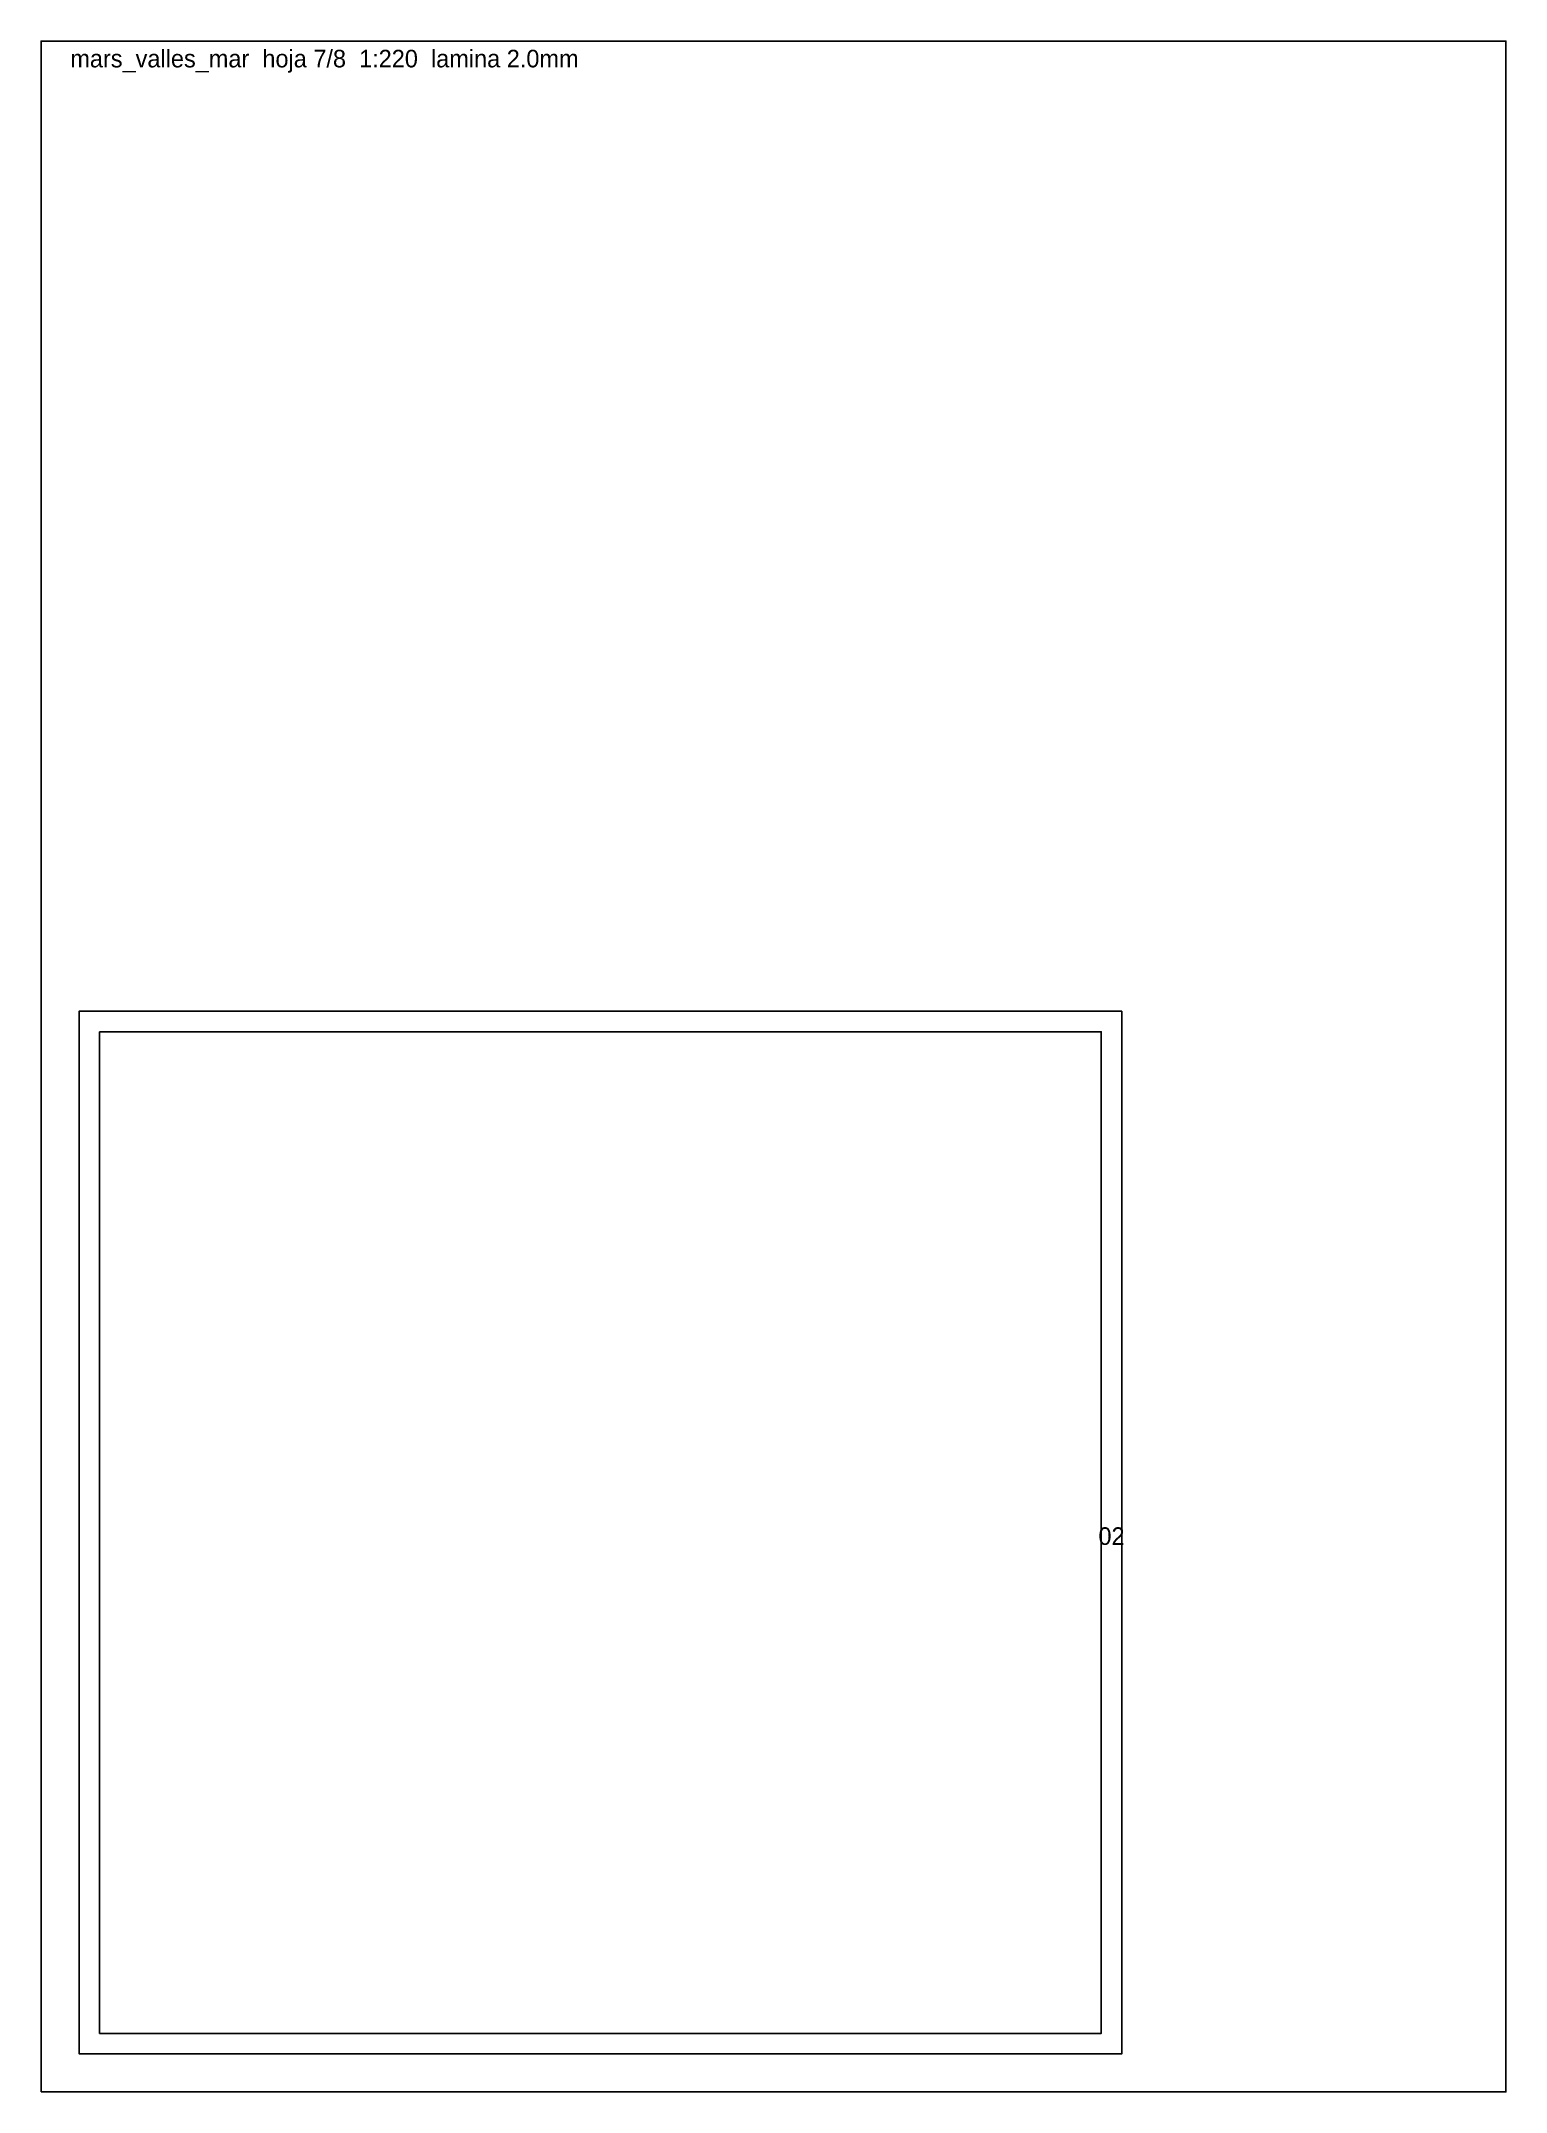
# Model space of a CAD drawing. Header units: millimetres. Extents: x 0 to 500, y 0 to 700.
import ezdxf
from ezdxf.enums import TextEntityAlignment as Align

# ---------------------------------------------------------------- set-up
doc = ezdxf.new("R2010")
doc.units = ezdxf.units.MM
for name, color, linetype in [('CORTE', 1, 'Continuous'), ('GRABADO', 5, 'Continuous'), ('HOJA', 8, 'Continuous')]:
    doc.layers.add(name, color=color, linetype=linetype)

msp = doc.modelspace()

# ---------------------------------------------------------------- linework, layer by layer
at = {"layer": 'CORTE'}
for points in [[(13, 221.63), (13, 221.94), (13, 222.53), (13, 223.34), (13, 223.92), (13, 224.3), (13, 224.66), (13, 224.75), (13, 224.78), (13, 224.83), (13, 224.98), (13, 225.18), (13, 225.4), (13, 225.71), (13, 226), (13, 226.26), (13, 226.51), (13, 282.9), (13, 284.01), (13, 284.29), (13, 285.02), (13, 286.02), (13, 287.12), (13, 287.47), (13, 288.67), (13, 288.67), (13, 288.76), (13, 289.54), (13, 289.88), (13, 290.05), (13, 290.22), (13, 290.4), (13, 290.54), (13, 290.71), (13, 291.29), (13, 291.45), (13, 291.74), (13, 291.89), (13, 292.05), (13, 292.21), (13, 292.35), (13, 292.43), (13, 292.62), (13, 292.78), (13, 293.16), (13, 293.16), (13, 293.23), (13, 293.31), (13, 293.42), (13, 293.59), (13, 294.01), (13, 294.63), (13, 294.93), (13, 295.07), (13, 295.18), (13, 295.36), (13, 296.36), (13, 296.51), (13, 296.79), (13, 296.93), (13, 297.22), (13, 297.36), (13, 359.71), (13, 359.83), (13, 359.97), (13, 360.09), (13, 360.23), (13, 360.35), (13, 360.5), (13, 360.61), (13, 361.02), (13, 361.02), (13, 361.24), (13, 361.45), (13, 361.81), (13, 362.15), (13, 362.25), (13, 362.38), (13, 362.51), (13, 362.64), (13, 362.74), (13, 362.85), (13, 362.96), (13, 363.27), (13, 363.4), (13, 363.5), (13, 363.58), (13, 363.7), (13, 363.84), (13, 363.97), (13, 364.11), (13, 364.22), (13, 364.38), (13, 364.53), (13, 364.68), (13, 364.83), (13, 364.98), (13, 365.13), (13, 365.28), (13, 365.41), (13, 365.57), (13, 365.74), (13, 365.89), (13, 366.05), (13, 366.22), (13, 366.35), (13, 366.5), (13, 366.69), (13, 366.87), (13, 367.04), (13, 367.22), (13, 367.39), (13, 367.56), (13, 367.73), (13, 367.9), (13, 368.08), (13, 368.26), (13, 368.44), (13, 368.62), (13, 368.8), (13, 368.8), (13, 368.81), (13, 368.82), (13.01, 368.82), (13.01, 368.83), (13.01, 368.84), (13.02, 368.85), (13.02, 368.85), (13.03, 368.85), (13.03, 368.86), (13.05, 368.87), (13.06, 368.87), (13.06, 368.87), (13.07, 368.87), (62.49, 368.87), (62.49, 368.87), (67.15, 368.87), (67.44, 368.87), (67.92, 368.87), (68.46, 368.87), (69, 368.87), (69.02, 368.87), (69.2, 368.87), (69.35, 368.87), (69.66, 368.87), (69.98, 368.87), (70.12, 368.87), (70.26, 368.87), (70.36, 368.87), (70.46, 368.87), (70.64, 368.87), (70.77, 368.87), (70.89, 368.87), (71, 368.87), (71.12, 368.87), (71.25, 368.87), (71.38, 368.87), (71.75, 368.87), (71.87, 368.87), (72, 368.87), (72.12, 368.87), (72.24, 368.87), (72.36, 368.87), (124.32, 368.87), (124.41, 368.87), (124.66, 368.87), (124.76, 368.87), (125.13, 368.87), (125.23, 368.87), (125.33, 368.87), (125.48, 368.87), (125.58, 368.87), (125.68, 368.87), (125.81, 368.87), (125.95, 368.87), (126.05, 368.87), (126.3, 368.87), (126.39, 368.87), (126.64, 368.87), (126.7, 368.87), (126.7, 368.87), (126.7, 368.87), (126.91, 368.87), (127.05, 368.87), (127.08, 368.87), (127.12, 368.87), (127.43, 368.87), (127.46, 368.87), (127.64, 368.87), (127.85, 368.87), (128.32, 368.87), (128.54, 368.87), (129, 368.87), (129.25, 368.87), (129.37, 368.87), (129.51, 368.87), (129.76, 368.87), (129.89, 368.87), (130.02, 368.87), (130.11, 368.87), (130.26, 368.87), (130.38, 368.87), (130.51, 368.87), (130.63, 368.87), (130.76, 368.87), (131.01, 368.87), (131.14, 368.87), (182.75, 368.87), (182.85, 368.87), (183.36, 368.87), (183.46, 368.87), (183.59, 368.87), (183.75, 368.87), (184.13, 368.87), (184.24, 368.87), (184.88, 368.87), (184.99, 368.87), (187.19, 368.87), (187.33, 368.87), (187.47, 368.87), (187.6, 368.87), (187.74, 368.87), (187.87, 368.87), (188, 368.87), (188.12, 368.87), (188.25, 368.87), (188.37, 368.87), (188.49, 368.87), (188.62, 368.87), (188.75, 368.87), (188.88, 368.87), (189, 368.87), (189.12, 368.87), (189.77, 368.87), (189.9, 368.87), (190.02, 368.87), (190.54, 368.87), (190.68, 368.87), (190.81, 368.87), (190.94, 368.87), (241.92, 368.87), (242.02, 368.87), (242.54, 368.87), (242.7, 368.87), (242.96, 368.87), (243.11, 368.87), (243.22, 368.87), (243.32, 368.87), (245.14, 368.87), (245.25, 368.87), (245.4, 368.87), (245.52, 368.87), (245.78, 368.87), (245.92, 368.87), (246.05, 368.87), (246.2, 368.87), (246.32, 368.87), (246.43, 368.87), (246.69, 368.87), (246.81, 368.87), (246.94, 368.87), (247.08, 368.87), (247.35, 368.87), (247.47, 368.87), (247.73, 368.87), (247.85, 368.87), (248.38, 368.87), (248.5, 368.87), (248.64, 368.87), (248.91, 368.87), (249.03, 368.87), (249.16, 368.87), (249.29, 368.87), (249.56, 368.87), (249.69, 368.87), (249.82, 368.87), (250.09, 368.87), (250.22, 368.87), (301.06, 368.87), (301.16, 368.87), (301.26, 368.87), (301.4, 368.87), (301.47, 368.87), (301.55, 368.87), (301.68, 368.87), (301.79, 368.87), (301.93, 368.87), (302.1, 368.87), (302.18, 368.87), (302.32, 368.87), (302.43, 368.87), (302.59, 368.87), (302.73, 368.87), (302.84, 368.87), (303.26, 368.87), (303.42, 368.87), (303.54, 368.87), (303.65, 368.87), (303.77, 368.87), (303.89, 368.87), (304.03, 368.87), (304.15, 368.87), (304.71, 368.87), (304.83, 368.87), (305.54, 368.87), (305.65, 368.87), (306.22, 368.87), (306.35, 368.87), (306.79, 368.87), (306.92, 368.87), (307.21, 368.87), (307.34, 368.87), (307.92, 368.87), (308.07, 368.87), (308.21, 368.87), (308.35, 368.87), (308.64, 368.87), (308.78, 368.87), (308.93, 368.87), (309.07, 368.87), (309.22, 368.87), (309.36, 368.87), (359.51, 368.87), (359.62, 368.87), (359.8, 368.87), (359.87, 368.87), (359.87, 368.87), (359.99, 368.87), (360.27, 368.87), (360.51, 368.87), (360.81, 368.87), (361.2, 368.87), (361.77, 368.87), (361.77, 368.87), (361.89, 368.87), (362.18, 368.87), (362.3, 368.87), (362.48, 368.87), (362.48, 368.87), (362.59, 368.87), (362.71, 368.87), (363.05, 368.87), (363.29, 368.87), (363.55, 368.87), (363.61, 368.87), (364.06, 368.87), (364.18, 368.87), (364.35, 368.87), (364.48, 368.87), (365.52, 368.87), (365.68, 368.87), (366.13, 368.87), (366.27, 368.87), (366.43, 368.87), (366.58, 368.87), (366.88, 368.87), (367.03, 368.87), (367.12, 368.87), (367.22, 368.87), (367.37, 368.87), (367.54, 368.87), (367.72, 368.87), (367.91, 368.87), (368.05, 368.87), (368.21, 368.87), (368.5, 368.87), (368.65, 368.87), (368.8, 368.87), (368.81, 368.87), (368.81, 368.87), (368.83, 368.86), (368.84, 368.86), (368.85, 368.85), (368.86, 368.84), (368.86, 368.83), (368.87, 368.82), (368.87, 368.81), (368.87, 368.8), (368.87, 306.08), (368.87, 305.9), (368.87, 305.55), (368.87, 305.38), (368.87, 298.85), (368.87, 298.68), (368.87, 298.51), (368.87, 298.33), (368.87, 231.57), (368.87, 231.3), (368.87, 231.1), (368.87, 163.5), (368.87, 163.26), (368.87, 163.03), (368.87, 162.95), (368.87, 162.95), (368.87, 162.94), (368.87, 162.37), (368.87, 161.95), (368.87, 161.8), (368.87, 161.61), (368.87, 161.48), (368.87, 161.31), (368.87, 161.14), (368.87, 160.94), (368.87, 160.94), (368.87, 160.94), (368.87, 160.4), (368.87, 160.24), (368.87, 160.07), (368.87, 159.91), (368.87, 159.75), (368.87, 159.59), (368.87, 159.43), (368.87, 159.27), (368.87, 159.11), (368.87, 158.95), (368.87, 158.79), (368.87, 158.72), (368.87, 158.5), (368.87, 158.35), (368.87, 158.2), (368.87, 158.06), (368.87, 157.9), (368.87, 157.75), (368.87, 157.59), (368.87, 157.45), (368.87, 157.32), (368.87, 157.17), (368.87, 157.03), (368.87, 156.87), (368.87, 156.72), (368.87, 156.59), (368.87, 156.47), (368.87, 156.34), (368.87, 156.21), (368.87, 156.07), (368.87, 155.64), (368.87, 155.5), (368.87, 97.22), (368.87, 97.08), (368.87, 96.71), (368.87, 96.56), (368.87, 95.81), (368.87, 95.24), (368.87, 94.79), (368.87, 94.33), (368.87, 93.89), (368.87, 92.95), (368.87, 91.37), (368.87, 90.74), (368.87, 90.09), (368.87, 89.26), (368.87, 88.86), (368.87, 88.28), (368.87, 87.62), (368.87, 87.1), (368.87, 86.65), (368.87, 86.6), (368.87, 86.6), (368.87, 86.59), (368.87, 86.59), (368.87, 86.55), (368.87, 86.55), (368.87, 86.43), (368.87, 86.21), (368.87, 85.92), (368.87, 85.56), (368.87, 85.23), (368.87, 84.87), (368.87, 84.6), (368.87, 84.4), (368.87, 84.22), (368.87, 23.78), (368.87, 22.81), (368.87, 22.23), (368.87, 22.11), (368.87, 21.99), (368.87, 21.88), (368.87, 21.76), (368.87, 21.73), (368.87, 21.67), (368.87, 21.55), (368.87, 21.3), (368.87, 20.97), (368.87, 20.79), (368.87, 20.64), (368.87, 20.58), (368.87, 20.58), (368.87, 20.11), (368.87, 19.99), (368.87, 19.84), (368.87, 19.64), (368.87, 19.59), (368.87, 19.59), (368.87, 19.48), (368.87, 19.19), (368.87, 19.15), (368.87, 19.15), (368.87, 19.08), (368.87, 18.85), (368.87, 18.65), (368.87, 18.43), (368.87, 18.05), (368.87, 17.83), (368.87, 17.68), (368.87, 17.63), (368.87, 17.48), (368.87, 17.34), (368.87, 17.17), (368.87, 17.02), (368.87, 16.86), (368.87, 16.71), (368.87, 16.58), (368.87, 16.54), (368.87, 16.44), (368.87, 16.28), (368.87, 16.08), (368.87, 15.67), (368.87, 15.53), (368.87, 15.39), (368.87, 15.22), (368.87, 15.06), (368.87, 14.91), (368.87, 14.82), (368.87, 14.7), (368.87, 14.57), (368.87, 14.44), (368.87, 14.28), (368.87, 14.12), (368.87, 13.95), (368.87, 13.77), (368.87, 13.59), (368.87, 13.42), (368.87, 13.24), (368.87, 13.07), (368.87, 13.07), (368.87, 13.06), (368.86, 13.04), (368.86, 13.03), (368.85, 13.02), (368.84, 13.01), (368.83, 13.01), (368.82, 13.01), (368.82, 13), (368.81, 13), (368.8, 13), (368.8, 13), (318.08, 13), (318.08, 13), (317.94, 13), (317.9, 13), (317.72, 13), (317.61, 13), (317.32, 13), (317.18, 13), (316.95, 13), (316.49, 13), (316.06, 13), (316.03, 13), (315.95, 13), (315.89, 13), (315.71, 13), (315.59, 13), (315.43, 13), (315.33, 13), (315.2, 13), (315.09, 13), (314.44, 13), (314.29, 13), (314.03, 13), (313.89, 13), (313.78, 13), (313.63, 13), (313.5, 13), (313.36, 13), (313.24, 13), (313.1, 13), (312.96, 13), (312.78, 13), (312.68, 13), (312.59, 13), (312.55, 13), (312.47, 13), (312.36, 13), (312.16, 13), (311.94, 13), (311.75, 13), (311.65, 13), (311.53, 13), (311.41, 13), (311.16, 13), (311.03, 13), (310.9, 13), (310.77, 13), (310.64, 13), (310.52, 13), (310.01, 13), (309.89, 13), (309.76, 13), (309.63, 13), (309.51, 13), (258.25, 13), (258.25, 13), (257.98, 13), (257.89, 13), (257.73, 13), (257.63, 13), (256.5, 13), (256.4, 13), (256.15, 13), (256.04, 13), (255.79, 13), (255.68, 13), (255.56, 13), (255.45, 13), (254.94, 13), (254.83, 13), (254.44, 13), (254.33, 13), (254.22, 13), (254.09, 13), (253.97, 13), (253.58, 13), (253.44, 13), (253.3, 13), (253.05, 13), (252.93, 13), (252.8, 13), (252.68, 13), (252.42, 13), (252.3, 13), (252.17, 13), (252.03, 13), (251.9, 13), (251.76, 13), (251.63, 13), (251.51, 13), (251.26, 13), (251.13, 13), (250.87, 13), (250.74, 13), (250.48, 13), (250.35, 13), (199.04, 13), (198.94, 13), (198.28, 13), (198.12, 13), (198.02, 13), (197.63, 13), (197.42, 13), (197.36, 13), (197.23, 13), (197.12, 13), (196.73, 13), (196.62, 13), (196.35, 13), (196.24, 13), (196.11, 13), (196, 13), (195.6, 13), (195.48, 13), (194.95, 13), (194.83, 13), (194.42, 13), (194.3, 13), (193.49, 13), (193.37, 13), (193.1, 13), (192.95, 13), (192.82, 13), (192.69, 13), (192.56, 13), (192.43, 13), (192.29, 13), (192.16, 13), (192.03, 13), (191.89, 13), (191.75, 13), (191.61, 13), (191.48, 13), (191.35, 13), (140.4, 13), (140.3, 13), (139.34, 13), (139.23, 13), (139.06, 13), (138.24, 13), (138.08, 13), (137.25, 13), (137.14, 13), (136.59, 13), (136.47, 13), (135.78, 13), (135.63, 13), (135.49, 13), (135.34, 13), (135.19, 13), (135.07, 13), (132.61, 13), (132.47, 13), (132.06, 13), (131.92, 13), (80.43, 13), (80.26, 13), (76.86, 13), (76.7, 13), (76.57, 13), (76.45, 13), (76.3, 13), (76.18, 13), (76.04, 13), (75.89, 13), (75.77, 13), (75.62, 13), (75.49, 13), (75.22, 13), (75.1, 13), (74.95, 13), (74.13, 13), (73.99, 13), (73.72, 13), (73.58, 13), (73.44, 13), (73.3, 13), (73.17, 13), (73.04, 13), (72.9, 13), (72.76, 13), (72.5, 13), (72.36, 13), (21.42, 13), (21.26, 13), (21.16, 13), (21.05, 13), (20.78, 13), (20.62, 13), (20.08, 13), (19.92, 13), (19.78, 13), (19.67, 13), (19.54, 13), (19.43, 13), (19.29, 13), (19.11, 13), (17.77, 13), (17.62, 13), (17.49, 13), (17.37, 13), (16.56, 13), (16.42, 13), (15.48, 13), (15.34, 13), (13.34, 13), (13.21, 13), (13.07, 13), (13.07, 13), (13.06, 13), (13.05, 13), (13.04, 13.01), (13.04, 13.01), (13.03, 13.01), (13.03, 13.02), (13.02, 13.02), (13.02, 13.03), (13.01, 13.03), (13.01, 13.04), (13.01, 13.04), (13, 13.05), (13, 13.06), (13, 13.07), (13, 13.07), (13, 73.55), (13, 74.19), (13, 74.31), (13, 74.51), (13, 74.67), (13, 74.99), (13, 75.14), (13, 75.3), (13, 75.5), (13, 76.13), (13, 76.32), (13, 76.63), (13, 76.79), (13, 76.95), (13, 77.13), (13, 77.29), (13, 77.47), (13, 77.63), (13, 77.76), (13, 77.88), (13, 77.94), (13, 78.03), (13, 78.26), (13, 78.59), (13, 78.79), (13, 78.94), (13, 79.12), (13, 79.29), (13, 79.44), (13, 79.61), (13, 79.78), (13, 79.98), (13, 80.13), (13, 80.27), (13, 80.44), (13, 80.89), (13, 81.02), (13, 81.16), (13, 81.3), (13, 81.47), (13, 81.59), (13, 81.75), (13, 81.91), (13, 82.68), (13, 82.84), (13, 83.14), (13, 83.3), (13, 83.61), (13, 83.76), (13, 145.76), (13, 145.95), (13, 146.56), (13, 146.68), (13, 146.83), (13, 146.98), (13, 147.16), (13, 147.32), (13, 147.44), (13, 147.62), (13, 148.83), (13, 149.01), (13, 149.14), (13, 149.29), (13, 149.46), (13, 149.57), (13, 149.77), (13, 150.82), (13, 150.99), (13, 151.14), (13, 151.31), (13, 151.76), (13, 151.91), (13, 152.21), (13, 152.37), (13, 152.82), (13, 152.96), (13, 153.86), (13, 154.01), (13, 154.16), (13, 154.32), (13, 154.47), (13, 154.77), (13, 154.91), (13, 216.93), (13, 217.08), (13, 217.82), (13, 218), (13, 218.18), (13, 218.3), (13, 218.45), (13, 219.79), (13, 219.92), (13, 221.11), (13, 221.11), (13, 221.3), (13, 221.63), (13, 221.63)], [(20.23, 20), (20.43, 20), (20.65, 20), (20.9, 20), (23.14, 20), (23.44, 20), (23.66, 20), (23.85, 20), (24.07, 20), (24.26, 20), (24.48, 20), (24.75, 20), (25.64, 20), (25.92, 20), (26.37, 20), (26.54, 20), (26.71, 20), (26.99, 20), (72.36, 20), (72.59, 20), (73.03, 20), (73.26, 20), (73.48, 20), (73.7, 20), (73.93, 20), (74.16, 20), (74.39, 20), (74.62, 20), (75.08, 20), (75.31, 20), (76.68, 20), (76.92, 20), (77.13, 20), (77.58, 20), (77.79, 20), (78.04, 20), (78.24, 20), (78.49, 20), (78.72, 20), (78.92, 20), (79.17, 20), (79.37, 20), (79.6, 20), (79.85, 20), (85.53, 20), (85.81, 20), (132.1, 20), (132.33, 20), (133.01, 20), (133.24, 20), (137.35, 20), (137.55, 20), (137.8, 20), (138.05, 20), (138.28, 20), (138.54, 20), (139.69, 20), (139.88, 20), (140.8, 20), (140.99, 20), (142.36, 20), (142.63, 20), (144, 20), (144.28, 20), (144.46, 20), (146.06, 20), (146.23, 20), (191.62, 20), (191.84, 20), (192.07, 20), (192.29, 20), (192.52, 20), (192.75, 20), (192.98, 20), (193.2, 20), (193.42, 20), (193.64, 20), (193.86, 20), (194.08, 20), (194.29, 20), (194.54, 20), (194.99, 20), (195.2, 20), (196.55, 20), (196.75, 20), (197.42, 20), (197.62, 20), (198.51, 20), (198.7, 20), (199.37, 20), (199.56, 20), (199.78, 20), (199.97, 20), (200.41, 20), (200.59, 20), (201.25, 20), (201.43, 20), (201.65, 20), (201.75, 20), (202.09, 20), (202.74, 20), (202.92, 20), (203.18, 20), (204.27, 20), (204.44, 20), (250.44, 20), (250.66, 20), (251.09, 20), (251.3, 20), (251.74, 20), (251.95, 20), (252.38, 20), (252.58, 20), (252.79, 20), (253.01, 20), (253.24, 20), (253.47, 20), (253.68, 20), (253.89, 20), (254.32, 20), (254.52, 20), (254.73, 20), (254.93, 20), (255.36, 20), (255.59, 20), (255.82, 20), (256.47, 20), (256.66, 20), (256.88, 20), (257.07, 20), (257.26, 20), (257.9, 20), (258.08, 20), (258.93, 20), (259.11, 20), (259.32, 20), (259.5, 20), (259.92, 20), (260.1, 20), (260.52, 20), (260.69, 20), (262.58, 20), (262.74, 20), (262.99, 20), (263.16, 20), (263.61, 20), (309.51, 20), (309.72, 20), (309.93, 20), (310.14, 20), (310.35, 20), (311.19, 20), (311.39, 20), (311.61, 20), (311.83, 20), (312.04, 20), (312.26, 20), (312.68, 20), (312.88, 20), (313.08, 20), (313.25, 20), (313.56, 20), (313.93, 20), (314.26, 20), (314.45, 20), (314.64, 20), (314.8, 20), (314.95, 20), (315.26, 20), (315.5, 20), (315.74, 20), (315.93, 20), (316.16, 20), (316.38, 20), (316.62, 20), (316.81, 20), (317.05, 20), (317.48, 20), (317.73, 20), (318.81, 20), (318.99, 20), (319.21, 20), (319.39, 20), (319.64, 20), (319.85, 20), (320.14, 20), (320.24, 20), (320.44, 20), (321.14, 20), (321.91, 20), (322.29, 20), (322.52, 20), (323.02, 20), (323.2, 20), (323.56, 20), (323.8, 20), (361.87, 20), (361.87, 20.19), (361.87, 20.41), (361.87, 20.67), (361.87, 20.76), (361.87, 21), (361.87, 21.37), (361.87, 22), (361.87, 22.36), (361.87, 22.7), (361.87, 23.08), (361.87, 23.2), (361.87, 23.27), (361.87, 23.75), (361.87, 23.94), (361.87, 24.02), (361.87, 24.34), (361.87, 24.59), (361.87, 24.8), (361.87, 25.58), (361.87, 25.68), (361.87, 25.94), (361.87, 26.23), (361.87, 26.78), (361.87, 27.19), (361.87, 27.4), (361.87, 27.55), (361.87, 27.75), (361.87, 27.94), (361.87, 28.14), (361.87, 28.33), (361.87, 29.31), (361.87, 30.92), (361.87, 84.22), (361.87, 84.52), (361.87, 84.86), (361.87, 85.3), (361.87, 85.9), (361.87, 86.45), (361.87, 87.06), (361.87, 87.54), (361.87, 87.91), (361.87, 88.1), (361.87, 88.17), (361.87, 88.28), (361.87, 89.01), (361.87, 89.9), (361.87, 90.99), (361.87, 91.95), (361.87, 92.63), (361.87, 94.01), (361.87, 95.08), (361.87, 96.14), (361.87, 98.77), (361.87, 100.34), (361.87, 101.08), (361.87, 101.83), (361.87, 102.59), (361.87, 103.54), (361.87, 104.79), (361.87, 105.04), (361.87, 105.42), (361.87, 105.42), (361.87, 105.66), (361.87, 105.89), (361.87, 155.6), (361.87, 155.83), (361.87, 156.54), (361.87, 156.77), (361.87, 157), (361.87, 157.21), (361.87, 157.4), (361.87, 157.63), (361.87, 157.88), (361.87, 158.13), (361.87, 158.37), (361.87, 158.63), (361.87, 158.85), (361.87, 159.07), (361.87, 159.34), (361.87, 159.59), (361.87, 159.85), (361.87, 160.09), (361.87, 160.34), (361.87, 160.6), (361.87, 160.96), (361.87, 161.07), (361.87, 161.35), (361.87, 161.61), (361.87, 161.87), (361.87, 162.14), (361.87, 162.4), (361.87, 162.67), (361.87, 162.94), (361.87, 163.21), (361.87, 163.48), (361.87, 163.76), (361.87, 164.99), (361.87, 165.27), (361.87, 165.56), (361.87, 165.77), (361.87, 166.09), (361.87, 166.34), (361.87, 167.04), (361.87, 168), (361.87, 168.13), (361.87, 168.52), (361.87, 168.92), (361.87, 234.17), (361.87, 234.5), (361.87, 234.94), (361.87, 298.79), (361.87, 299.08), (361.87, 299.36), (361.87, 299.65), (361.87, 310.53), (361.87, 310.82), (361.87, 311.4), (361.87, 311.7), (361.87, 361.87), (361.61, 361.87), (361.39, 361.87), (361.11, 361.87), (360.9, 361.87), (360.15, 361.87), (360.05, 361.87), (359.62, 361.87), (359.21, 361.87), (358.66, 361.87), (358.45, 361.87), (358.27, 361.87), (357.98, 361.87), (357.78, 361.87), (357.29, 361.87), (357.09, 361.87), (356.14, 361.87), (355.48, 361.87), (354.98, 361.87), (354.59, 361.87), (354.12, 361.87), (353.91, 361.87), (353.8, 361.87), (353.5, 361.87), (353.32, 361.87), (309.27, 361.87), (309.02, 361.87), (308.78, 361.87), (308.54, 361.87), (308.29, 361.87), (308.06, 361.87), (307.57, 361.87), (307.34, 361.87), (307.11, 361.87), (306.86, 361.87), (305.9, 361.87), (305.67, 361.87), (305.19, 361.87), (304.97, 361.87), (304.25, 361.87), (304.04, 361.87), (303.08, 361.87), (302.9, 361.87), (301.72, 361.87), (301.51, 361.87), (300.57, 361.87), (300.37, 361.87), (300.14, 361.87), (299.94, 361.87), (299.75, 361.87), (299.56, 361.87), (299.36, 361.87), (299.09, 361.87), (298.4, 361.87), (298.21, 361.87), (297.98, 361.87), (297.7, 361.87), (297.52, 361.87), (297.29, 361.87), (297.15, 361.87), (296.88, 361.87), (296.65, 361.87), (296.47, 361.87), (296.24, 361.87), (296.11, 361.87), (295.99, 361.87), (295.77, 361.87), (295.59, 361.87), (295.42, 361.87), (250.22, 361.87), (250, 361.87), (249.55, 361.87), (249.33, 361.87), (249.12, 361.87), (248.67, 361.87), (248.46, 361.87), (248.24, 361.87), (248.03, 361.87), (247.59, 361.87), (247.36, 361.87), (247.15, 361.87), (246.27, 361.87), (246.07, 361.87), (245.63, 361.87), (245.43, 361.87), (244.99, 361.87), (244.76, 361.87), (244.54, 361.87), (244.34, 361.87), (243.9, 361.87), (243.71, 361.87), (243.52, 361.87), (243.28, 361.87), (243.06, 361.87), (242.81, 361.87), (242.38, 361.87), (242.19, 361.87), (241.94, 361.87), (241.76, 361.87), (238.72, 361.87), (238.54, 361.87), (238.37, 361.87), (238.11, 361.87), (237.68, 361.87), (237.42, 361.87), (236.55, 361.87), (236.38, 361.87), (190.94, 361.87), (190.72, 361.87), (190.5, 361.87), (190.28, 361.87), (189.42, 361.87), (189.21, 361.87), (188.99, 361.87), (187.91, 361.87), (187.7, 361.87), (187.51, 361.87), (187.3, 361.87), (187.07, 361.87), (186.86, 361.87), (186.66, 361.87), (186.46, 361.87), (186.25, 361.87), (186.05, 361.87), (185.82, 361.87), (185.61, 361.87), (185.37, 361.87), (185.16, 361.87), (184.92, 361.87), (184.69, 361.87), (181.02, 361.87), (180.84, 361.87), (179.77, 361.87), (179.6, 361.87), (178.96, 361.87), (178.7, 361.87), (178.48, 361.87), (178.31, 361.87), (177.46, 361.87), (177.29, 361.87), (130.8, 361.87), (130.59, 361.87), (130.16, 361.87), (129.96, 361.87), (129.74, 361.87), (129.54, 361.87), (129.33, 361.87), (129.09, 361.87), (128.93, 361.87), (128.72, 361.87), (128.5, 361.87), (128.08, 361.87), (127.85, 361.87), (127.66, 361.87), (127.23, 361.87), (126.46, 361.87), (126.1, 361.87), (125.31, 361.87), (124.97, 361.87), (124.61, 361.87), (124.1, 361.87), (123.98, 361.87), (123.75, 361.87), (123.41, 361.87), (123.39, 361.87), (123.3, 361.87), (122.88, 361.87), (122.74, 361.87), (122.32, 361.87), (122.15, 361.87), (121.91, 361.87), (121.7, 361.87), (121.53, 361.87), (121.36, 361.87), (121.12, 361.87), (120.95, 361.87), (120.78, 361.87), (120.17, 361.87), (120, 361.87), (119.59, 361.87), (119.43, 361.87), (72.36, 361.87), (72.16, 361.87), (71.95, 361.87), (71.75, 361.87), (71.54, 361.87), (71.34, 361.87), (70.73, 361.87), (70.51, 361.87), (70.3, 361.87), (70.09, 361.87), (69.9, 361.87), (69.71, 361.87), (69.49, 361.87), (69.2, 361.87), (69.02, 361.87), (68.85, 361.87), (68.62, 361.87), (68.4, 361.87), (67.86, 361.87), (67.34, 361.87), (67.08, 361.87), (66.76, 361.87), (65.87, 361.87), (64.96, 361.87), (64.16, 361.87), (63.68, 361.87), (55.93, 361.87), (20, 361.81), (20, 361.68), (20, 361.44), (20, 361.17), (20, 360.98), (20, 360.75), (20, 360.54), (20, 360.31), (20, 360.1), (20, 359.97), (20, 359.81), (20, 359.59), (20, 359.08), (20, 358.89), (20, 358.71), (20, 358.53), (20, 358.32), (20, 358.1), (20, 357.89), (20, 357.72), (20, 357.15), (20, 356.55), (20, 356.2), (20, 355.84), (20, 355.16), (20, 354.96), (20, 354.72), (20, 354.52), (20, 354.28), (20, 354.09), (20, 353.85), (20, 353.66), (20, 297.17), (20, 296.93), (20, 296.45), (20, 296.22), (20, 295.74), (20, 295.5), (20, 293.83), (20, 293.53), (20, 293.36), (20, 293.12), (20, 292.61), (20, 291.58), (20, 290.88), (20, 290.6), (20, 290.42), (20, 290.28), (20, 290.16), (20, 289.54), (20, 289.27), (20, 288.94), (20, 288.82), (20, 288.58), (20, 288.31), (20, 288.04), (20, 287.8), (20, 287.32), (20, 287.05), (20, 286.08), (20, 285.8), (20, 285.56), (20, 285.27), (20, 284.99), (20, 284.7), (20, 284.13), (20, 282.84), (20, 282.68), (20, 280.68), (20, 280.1), (20, 278.26), (20, 276.6), (20, 275.39), (20, 274.92), (20, 273.06), (20, 226.51), (20, 226.1), (20, 225.66), (20, 225.17), (20, 224.66), (20, 224.3), (20, 223.95), (20, 223.71), (20, 223.57), (20, 223.43), (20, 222.84), (20, 222.2), (20, 221.23), (20, 219.87), (20, 218.89), (20, 218.63), (20, 218.63), (20, 217.82), (20, 217.51), (20, 215.53), (20, 215.32), (20, 213.08), (20, 212.83), (20, 212.63), (20, 212.34), (20, 212.04), (20, 210.79), (20, 210.54), (20, 154.61), (20, 154.37), (20, 153.87), (20, 153.62), (20, 153.36), (20, 153.11), (20, 152.86), (20, 151.36), (20, 151.12), (20, 150.37), (20, 150.11), (20, 149.6), (20, 149.35), (20, 148.6), (20, 148.33), (20, 148.08), (20, 147.8), (20, 146.03), (20, 145.71), (20, 145.53), (20, 145.24), (20, 144.99), (20, 144.77), (20, 144.48), (20, 142.46), (20, 142.16), (20, 141.95), (20, 141.7), (20, 141.4), (20, 141.14), (20, 140.89), (20, 140.69), (20, 139.67), (20, 139.36), (20, 83.46), (20, 83.2), (20, 82.69), (20, 82.43), (20, 81.92), (20, 81.65), (20, 80.37), (20, 80.1), (20, 79.84), (20, 79.63), (20, 79.36), (20, 79.12), (20, 78.89), (20, 78.67), (20, 77.92), (20, 77.64), (20, 77.41), (20, 77.16), (20, 76.83), (20, 76.55), (20, 76.26), (20, 76), (20, 75.72), (20, 75.43), (20, 75.17), (20, 74.84), (20, 74.29), (20, 73.91), (20, 73.75), (20, 73.65), (20, 73.46), (20, 73.24), (20, 72.98), (20, 72.67), (20, 72.41), (20, 72.1), (20, 71.84), (20, 71.58), (20, 71.05), (20, 70.74), (20, 69.68), (20, 69.36), (20, 69.1), (20, 68.83), (20, 68.3), (20, 68.03), (20, 67.71), (20, 67.5), (20, 66.44), (20, 20), (20.23, 20)]]:
    msp.add_lwpolyline(points, close=True, dxfattribs=at)
at = {"layer": 'GRABADO'}
msp.add_lwpolyline([(13, 218.38), (13, 218.89), (13, 219.87), (13, 221.23), (13, 222.2), (13, 222.84), (13, 223.43), (13, 223.57), (13, 223.62), (13, 223.71), (13, 223.95), (13, 224.3), (13, 224.66), (13, 225.17), (13, 225.66), (13, 226.1), (13, 226.51), (13, 273.06), (13, 274.92), (13, 275.39), (13, 276.6), (13, 278.26), (13, 280.1), (13, 280.68), (13, 282.68), (13, 282.68), (13, 282.84), (13, 284.13), (13, 284.7), (13, 284.99), (13, 285.27), (13, 285.56), (13, 285.8), (13, 286.08), (13, 287.05), (13, 287.32), (13, 287.8), (13, 288.04), (13, 288.31), (13, 288.58), (13, 288.82), (13, 288.94), (13, 289.27), (13, 289.54), (13, 290.16), (13, 290.16), (13, 290.28), (13, 290.42), (13, 290.6), (13, 290.88), (13, 291.58), (13, 292.61), (13, 293.12), (13, 293.36), (13, 293.53), (13, 293.83), (13, 295.5), (13, 295.74), (13, 296.22), (13, 296.45), (13, 296.93), (13, 297.17), (13, 353.66), (13, 353.85), (13, 354.09), (13, 354.28), (13, 354.52), (13, 354.72), (13, 354.96), (13, 355.16), (13, 355.84), (13, 355.84), (13, 356.2), (13, 356.55), (13, 357.15), (13, 357.72), (13, 357.89), (13, 358.1), (13, 358.32), (13, 358.53), (13, 358.71), (13, 358.89), (13, 359.08), (13, 359.59), (13, 359.81), (13, 359.97), (13, 360.1), (13, 360.31), (13, 360.54), (13, 360.75), (13, 360.98), (13, 361.17), (13, 361.44), (13, 361.68), (13, 361.93), (13, 362.18), (13, 362.43), (13, 362.68), (13, 362.94), (13, 363.15), (13, 363.41), (13, 363.7), (13, 363.96), (13, 364.23), (13, 364.49), (13, 364.72), (13, 364.98), (13, 365.28), (13, 365.59), (13, 365.87), (13, 366.16), (13, 366.45), (13, 366.73), (13, 367.02), (13, 367.31), (13, 367.61), (13, 367.9), (13, 368.2), (13, 368.5), (13, 368.8), (13, 368.8), (13, 368.81), (13, 368.82), (13.01, 368.82), (13.01, 368.83), (13.01, 368.84), (13.02, 368.85), (13.03, 368.86), (13.04, 368.86), (13.05, 368.87), (13.07, 368.87), (55.92, 368.87), (55.92, 368.87), (63.68, 368.87), (64.16, 368.87), (64.96, 368.87), (65.87, 368.87), (66.76, 368.87), (66.8, 368.87), (67.08, 368.87), (67.34, 368.87), (67.86, 368.87), (68.4, 368.87), (68.62, 368.87), (68.85, 368.87), (69.02, 368.87), (69.2, 368.87), (69.49, 368.87), (69.71, 368.87), (69.9, 368.87), (70.09, 368.87), (70.3, 368.87), (70.51, 368.87), (70.73, 368.87), (71.34, 368.87), (71.54, 368.87), (71.75, 368.87), (71.95, 368.87), (72.16, 368.87), (72.36, 368.87), (119.43, 368.87), (119.59, 368.87), (120, 368.87), (120.17, 368.87), (120.78, 368.87), (120.95, 368.87), (121.12, 368.87), (121.36, 368.87), (121.53, 368.87), (121.7, 368.87), (121.91, 368.87), (122.15, 368.87), (122.32, 368.87), (122.74, 368.87), (122.88, 368.87), (123.3, 368.87), (123.39, 368.87), (123.41, 368.87), (123.41, 368.87), (123.75, 368.87), (123.98, 368.87), (124.04, 368.87), (124.1, 368.87), (124.61, 368.87), (124.66, 368.87), (124.97, 368.87), (125.31, 368.87), (126.1, 368.87), (126.46, 368.87), (127.23, 368.87), (127.66, 368.87), (127.85, 368.87), (128.08, 368.87), (128.5, 368.87), (128.72, 368.87), (128.93, 368.87), (129.09, 368.87), (129.33, 368.87), (129.54, 368.87), (129.74, 368.87), (129.96, 368.87), (130.16, 368.87), (130.59, 368.87), (130.8, 368.87), (177.29, 368.87), (177.46, 368.87), (178.31, 368.87), (178.48, 368.87), (178.7, 368.87), (178.96, 368.87), (179.6, 368.87), (179.77, 368.87), (180.84, 368.87), (181.02, 368.87), (184.69, 368.87), (184.92, 368.87), (185.16, 368.87), (185.37, 368.87), (185.61, 368.87), (185.82, 368.87), (186.05, 368.87), (186.25, 368.87), (186.46, 368.87), (186.66, 368.87), (186.86, 368.87), (187.07, 368.87), (187.3, 368.87), (187.51, 368.87), (187.7, 368.87), (187.91, 368.87), (188.99, 368.87), (189.21, 368.87), (189.42, 368.87), (190.28, 368.87), (190.5, 368.87), (190.72, 368.87), (190.94, 368.87), (236.38, 368.87), (236.55, 368.87), (237.42, 368.87), (237.68, 368.87), (238.11, 368.87), (238.37, 368.87), (238.54, 368.87), (238.72, 368.87), (241.76, 368.87), (241.94, 368.87), (242.19, 368.87), (242.38, 368.87), (242.81, 368.87), (243.06, 368.87), (243.28, 368.87), (243.52, 368.87), (243.71, 368.87), (243.9, 368.87), (244.34, 368.87), (244.54, 368.87), (244.76, 368.87), (244.99, 368.87), (245.43, 368.87), (245.63, 368.87), (246.07, 368.87), (246.27, 368.87), (247.15, 368.87), (247.36, 368.87), (247.59, 368.87), (248.03, 368.87), (248.24, 368.87), (248.46, 368.87), (248.67, 368.87), (249.12, 368.87), (249.33, 368.87), (249.55, 368.87), (250, 368.87), (250.22, 368.87), (295.42, 368.87), (295.59, 368.87), (295.77, 368.87), (295.99, 368.87), (296.11, 368.87), (296.24, 368.87), (296.47, 368.87), (296.65, 368.87), (296.88, 368.87), (297.15, 368.87), (297.29, 368.87), (297.52, 368.87), (297.7, 368.87), (297.98, 368.87), (298.21, 368.87), (298.4, 368.87), (299.09, 368.87), (299.36, 368.87), (299.56, 368.87), (299.75, 368.87), (299.94, 368.87), (300.14, 368.87), (300.37, 368.87), (300.57, 368.87), (301.51, 368.87), (301.72, 368.87), (302.9, 368.87), (303.08, 368.87), (304.04, 368.87), (304.25, 368.87), (304.97, 368.87), (305.19, 368.87), (305.67, 368.87), (305.9, 368.87), (306.86, 368.87), (307.11, 368.87), (307.34, 368.87), (307.57, 368.87), (308.06, 368.87), (308.29, 368.87), (308.54, 368.87), (308.78, 368.87), (309.02, 368.87), (309.27, 368.87), (353.32, 368.87), (353.5, 368.87), (353.8, 368.87), (353.91, 368.87), (353.91, 368.87), (354.12, 368.87), (354.59, 368.87), (354.98, 368.87), (355.48, 368.87), (356.14, 368.87), (357.09, 368.87), (357.09, 368.87), (357.29, 368.87), (357.78, 368.87), (357.98, 368.87), (358.27, 368.87), (358.27, 368.87), (358.45, 368.87), (358.66, 368.87), (359.21, 368.87), (359.62, 368.87), (360.05, 368.87), (360.15, 368.87), (360.9, 368.87), (361.11, 368.87), (361.39, 368.87), (361.61, 368.87), (363.34, 368.87), (363.61, 368.87), (364.35, 368.87), (364.58, 368.87), (364.85, 368.87), (365.11, 368.87), (365.6, 368.87), (365.86, 368.87), (366, 368.87), (366.16, 368.87), (366.43, 368.87), (366.71, 368.87), (367.01, 368.87), (367.32, 368.87), (367.56, 368.87), (367.81, 368.87), (368.3, 368.87), (368.55, 368.87), (368.81, 368.87), (368.82, 368.87), (368.82, 368.87), (368.83, 368.86), (368.84, 368.86), (368.85, 368.85), (368.86, 368.84), (368.86, 368.83), (368.87, 368.82), (368.87, 368.8), (368.87, 311.7), (368.87, 311.4), (368.87, 310.82), (368.87, 310.53), (368.87, 299.65), (368.87, 299.36), (368.87, 299.08), (368.87, 298.79), (368.87, 234.94), (368.87, 234.5), (368.87, 234.16), (368.87, 168.92), (368.87, 168.52), (368.87, 168.13), (368.87, 168), (368.87, 168), (368.87, 167.99), (368.87, 167.04), (368.87, 166.34), (368.87, 166.09), (368.87, 165.77), (368.87, 165.56), (368.87, 165.27), (368.87, 164.99), (368.87, 164.66), (368.87, 164.66), (368.87, 164.65), (368.87, 163.76), (368.87, 163.48), (368.87, 163.21), (368.87, 162.94), (368.87, 162.67), (368.87, 162.4), (368.87, 162.14), (368.87, 161.87), (368.87, 161.61), (368.87, 161.35), (368.87, 161.07), (368.87, 160.96), (368.87, 160.6), (368.87, 160.34), (368.87, 160.09), (368.87, 159.85), (368.87, 159.59), (368.87, 159.34), (368.87, 159.07), (368.87, 158.85), (368.87, 158.63), (368.87, 158.37), (368.87, 158.13), (368.87, 157.88), (368.87, 157.63), (368.87, 157.4), (368.87, 157.21), (368.87, 157), (368.87, 156.77), (368.87, 156.54), (368.87, 155.83), (368.87, 155.6), (368.87, 105.89), (368.87, 105.66), (368.87, 105.42), (368.87, 105.42), (368.87, 105.04), (368.87, 104.79), (368.87, 103.54), (368.87, 102.59), (368.87, 101.83), (368.87, 101.08), (368.87, 100.34), (368.87, 98.77), (368.87, 96.14), (368.87, 95.08), (368.87, 94.01), (368.87, 92.63), (368.87, 91.95), (368.87, 90.99), (368.87, 89.9), (368.87, 89.01), (368.87, 88.28), (368.87, 88.17), (368.87, 88.17), (368.87, 88.16), (368.87, 88.16), (368.87, 88.1), (368.87, 88.1), (368.87, 87.91), (368.87, 87.54), (368.87, 87.06), (368.87, 86.45), (368.87, 85.9), (368.87, 85.3), (368.87, 84.86), (368.87, 84.52), (368.87, 84.22), (368.87, 30.92), (368.87, 29.31), (368.87, 28.33), (368.87, 28.14), (368.87, 27.94), (368.87, 27.75), (368.87, 27.55), (368.87, 27.5), (368.87, 27.4), (368.87, 27.19), (368.87, 26.78), (368.87, 26.23), (368.87, 25.94), (368.87, 25.68), (368.87, 25.58), (368.87, 25.58), (368.87, 24.8), (368.87, 24.59), (368.87, 24.34), (368.87, 24.02), (368.87, 23.94), (368.87, 23.94), (368.87, 23.75), (368.87, 23.27), (368.87, 23.2), (368.87, 23.2), (368.87, 23.08), (368.87, 22.7), (368.87, 22.36), (368.87, 22), (368.87, 21.37), (368.87, 21), (368.87, 20.76), (368.87, 20.67), (368.87, 20.41), (368.87, 20.19), (368.87, 19.91), (368.87, 19.65), (368.87, 19.38), (368.87, 19.13), (368.87, 18.92), (368.87, 18.85), (368.87, 18.69), (368.87, 18.42), (368.87, 18.08), (368.87, 17.41), (368.87, 17.17), (368.87, 16.93), (368.87, 16.66), (368.87, 16.39), (368.87, 16.13), (368.87, 15.98), (368.87, 15.78), (368.87, 15.57), (368.87, 15.35), (368.87, 15.09), (368.87, 14.82), (368.87, 14.53), (368.87, 14.23), (368.87, 13.94), (368.87, 13.64), (368.87, 13.35), (368.87, 13.07), (368.87, 13.07), (368.87, 13.05), (368.86, 13.04), (368.86, 13.03), (368.85, 13.02), (368.84, 13.01), (368.83, 13.01), (368.82, 13.01), (368.82, 13), (368.81, 13), (368.8, 13), (368.8, 13), (323.8, 13), (323.8, 13), (323.56, 13), (323.49, 13), (323.2, 13), (323.02, 13), (322.52, 13), (322.29, 13), (321.91, 13), (321.14, 13), (320.44, 13), (320.38, 13), (320.24, 13), (320.14, 13), (319.85, 13), (319.64, 13), (319.39, 13), (319.21, 13), (318.99, 13), (318.81, 13), (317.73, 13), (317.48, 13), (317.05, 13), (316.81, 13), (316.62, 13), (316.38, 13), (316.16, 13), (315.93, 13), (315.74, 13), (315.5, 13), (315.26, 13), (314.95, 13), (314.8, 13), (314.64, 13), (314.58, 13), (314.45, 13), (314.26, 13), (313.93, 13), (313.56, 13), (313.25, 13), (313.08, 13), (312.88, 13), (312.68, 13), (312.26, 13), (312.04, 13), (311.83, 13), (311.61, 13), (311.39, 13), (311.19, 13), (310.35, 13), (310.14, 13), (309.93, 13), (309.72, 13), (309.51, 13), (263.61, 13), (263.61, 13), (263.16, 13), (262.99, 13), (262.74, 13), (262.58, 13), (260.69, 13), (260.52, 13), (260.1, 13), (259.92, 13), (259.5, 13), (259.32, 13), (259.11, 13), (258.93, 13), (258.08, 13), (257.9, 13), (257.26, 13), (257.07, 13), (256.88, 13), (256.66, 13), (256.47, 13), (255.82, 13), (255.59, 13), (255.36, 13), (254.93, 13), (254.73, 13), (254.52, 13), (254.32, 13), (253.89, 13), (253.68, 13), (253.47, 13), (253.24, 13), (253.01, 13), (252.79, 13), (252.58, 13), (252.38, 13), (251.95, 13), (251.74, 13), (251.3, 13), (251.09, 13), (250.66, 13), (250.44, 13), (204.44, 13), (204.27, 13), (203.18, 13), (202.92, 13), (202.74, 13), (202.09, 13), (201.75, 13), (201.65, 13), (201.43, 13), (201.25, 13), (200.59, 13), (200.41, 13), (199.97, 13), (199.78, 13), (199.56, 13), (199.37, 13), (198.7, 13), (198.51, 13), (197.62, 13), (197.42, 13), (196.75, 13), (196.55, 13), (195.2, 13), (194.99, 13), (194.54, 13), (194.29, 13), (194.08, 13), (193.86, 13), (193.64, 13), (193.42, 13), (193.2, 13), (192.98, 13), (192.75, 13), (192.52, 13), (192.29, 13), (192.07, 13), (191.84, 13), (191.62, 13), (146.23, 13), (146.06, 13), (144.46, 13), (144.28, 13), (144, 13), (142.63, 13), (142.36, 13), (140.99, 13), (140.8, 13), (139.88, 13), (139.69, 13), (138.54, 13), (138.28, 13), (138.05, 13), (137.8, 13), (137.55, 13), (137.35, 13), (133.24, 13), (133.01, 13), (132.33, 13), (132.1, 13), (85.81, 13), (85.53, 13), (79.85, 13), (79.6, 13), (79.37, 13), (79.17, 13), (78.92, 13), (78.72, 13), (78.49, 13), (78.24, 13), (78.04, 13), (77.79, 13), (77.58, 13), (77.13, 13), (76.92, 13), (76.68, 13), (75.31, 13), (75.08, 13), (74.62, 13), (74.39, 13), (74.16, 13), (73.93, 13), (73.7, 13), (73.48, 13), (73.26, 13), (73.03, 13), (72.59, 13), (72.36, 13), (26.99, 13), (26.71, 13), (26.54, 13), (26.37, 13), (25.92, 13), (25.64, 13), (24.75, 13), (24.48, 13), (24.26, 13), (24.07, 13), (23.85, 13), (23.66, 13), (23.44, 13), (23.14, 13), (20.9, 13), (20.65, 13), (20.43, 13), (20.23, 13), (18.89, 13), (18.64, 13), (17.08, 13), (16.85, 13), (13.52, 13), (13.29, 13), (13.07, 13), (13.07, 13), (13.06, 13), (13.05, 13), (13.04, 13.01), (13.04, 13.01), (13.03, 13.01), (13.03, 13.02), (13.02, 13.02), (13.02, 13.03), (13.01, 13.03), (13.01, 13.04), (13.01, 13.04), (13, 13.05), (13, 13.06), (13, 13.07), (13, 13.07), (13, 66.44), (13, 67.5), (13, 67.71), (13, 68.03), (13, 68.3), (13, 68.83), (13, 69.1), (13, 69.36), (13, 69.68), (13, 70.74), (13, 71.05), (13, 71.58), (13, 71.84), (13, 72.1), (13, 72.41), (13, 72.67), (13, 72.98), (13, 73.24), (13, 73.46), (13, 73.65), (13, 73.75), (13, 73.91), (13, 74.29), (13, 74.84), (13, 75.17), (13, 75.43), (13, 75.72), (13, 76), (13, 76.26), (13, 76.55), (13, 76.83), (13, 77.16), (13, 77.41), (13, 77.64), (13, 77.92), (13, 78.67), (13, 78.89), (13, 79.12), (13, 79.36), (13, 79.63), (13, 79.84), (13, 80.1), (13, 80.37), (13, 81.65), (13, 81.92), (13, 82.43), (13, 82.69), (13, 83.2), (13, 83.46), (13, 139.36), (13, 139.67), (13, 140.69), (13, 140.89), (13, 141.14), (13, 141.4), (13, 141.7), (13, 141.95), (13, 142.16), (13, 142.46), (13, 144.48), (13, 144.77), (13, 144.99), (13, 145.24), (13, 145.53), (13, 145.71), (13, 146.03), (13, 147.8), (13, 148.08), (13, 148.33), (13, 148.6), (13, 149.35), (13, 149.6), (13, 150.11), (13, 150.37), (13, 151.12), (13, 151.36), (13, 152.86), (13, 153.11), (13, 153.36), (13, 153.62), (13, 153.87), (13, 154.37), (13, 154.61), (13, 210.54), (13, 210.79), (13, 212.04), (13, 212.34), (13, 212.63), (13, 212.83), (13, 213.08), (13, 215.32), (13, 215.53), (13, 217.51), (13, 217.51), (13, 217.82), (13, 218.38), (13, 218.38)], close=True, dxfattribs=at)
at = {"layer": 'HOJA'}
msp.add_lwpolyline([(0, 0), (500, 0), (500, 700), (0, 700)], close=True, dxfattribs=at)

# ---------------------------------------------------------------- texts
at = {"layer": 'GRABADO'}
msp.add_text('02', height=6, dxfattribs=at).set_placement((365.37, 189.73), align=Align.MIDDLE_CENTER)
at = {"layer": 'HOJA'}
msp.add_text('mars_valles_mar  hoja 7/8  1:220  lamina 2.0mm', height=6, dxfattribs=at).set_placement((10, 691))

doc.saveas('drawing.dxf')
